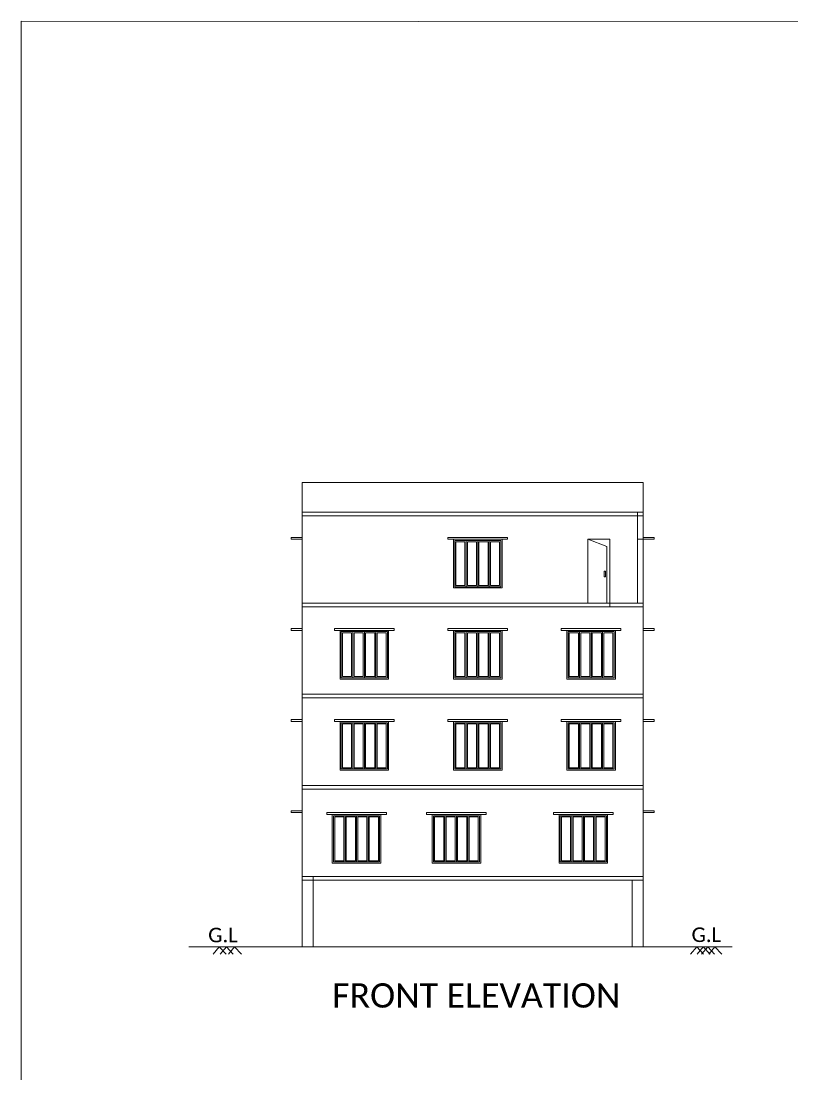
# Model space of a CAD drawing. Header units: metres. Extents: x -1560390 to -1560195, y 43232 to 43346.
# Drawn here: x -1560342.74 to -1560310.98, y 43302.71 to 43346.05 of the extents above; entities that cross this region are included whole.
import ezdxf

# ---------------------------------------------------------------- set-up
doc = ezdxf.new("R2010")
doc.units = ezdxf.units.M
doc.header["$LTSCALE"] = 750
doc.header["$MEASUREMENT"] = 0
doc.layers.get('0').update_dxf_attribs({"lineweight": 5})
doc.styles.get("Standard").update_dxf_attribs({"font": 'arial.ttf'})

msp = doc.modelspace()

# ---------------------------------------------------------------- linework, layer by layer
at = {"lineweight": 5}
for p, q in [((-1560331.1567, 43327.05589), (-1560317.11083, 43327.05589)), ((-1560331.1567, 43325.83589), (-1560317.11083, 43325.83589)), ((-1560331.1567, 43325.68589), (-1560317.11083, 43325.68589)), ((-1560331.1567, 43322.08589), (-1560317.11083, 43322.08589)), ((-1560331.1567, 43321.93589), (-1560317.11083, 43321.93589)), ((-1560331.1567, 43318.33589), (-1560317.11083, 43318.33589)), ((-1560331.1567, 43318.18589), (-1560317.11083, 43318.18589)), ((-1560331.1567, 43314.58589), (-1560317.11083, 43314.58589)), ((-1560331.1567, 43314.43589), (-1560317.11083, 43314.43589)), ((-1560331.1567, 43307.94589), (-1560331.1567, 43310.83589)), ((-1560331.1567, 43310.83589), (-1560322.55393, 43310.83589)), ((-1560331.1567, 43310.83589), (-1560322.55393, 43310.83589)), ((-1560331.1567, 43310.83589), (-1560322.55393, 43310.83589)), ((-1560322.55083, 43310.83589), (-1560317.11083, 43310.83589)), ((-1560331.1567, 43310.68589), (-1560323.55702, 43310.68589)), ((-1560331.1567, 43310.68589), (-1560323.12109, 43310.68589)), ((-1560323.12109, 43310.68589), (-1560317.11083, 43310.68589)), ((-1560319.22585, 43310.68589), (-1560317.11083, 43310.68589)), ((-1560331.1567, 43307.94589), (-1560335.8238, 43307.94589)), ((-1560331.1567, 43307.94589), (-1560313.44713, 43307.94589))]:
    msp.add_line(p, q, dxfattribs=at)
for p, q in [((-1560331.1567, 43325.83589), (-1560331.1567, 43327.05589)), ((-1560317.11083, 43325.83589), (-1560317.11083, 43327.05589)), ((-1560331.1567, 43322.08589), (-1560331.1567, 43325.83589)), ((-1560317.34083, 43322.08589), (-1560317.34083, 43325.83589)), ((-1560317.11083, 43322.08589), (-1560317.11083, 43325.83589)), ((-1560331.6067, 43324.71589), (-1560331.6067, 43324.79589)), ((-1560331.6067, 43324.79589), (-1560331.1567, 43324.79589)), ((-1560331.1567, 43324.71589), (-1560331.6067, 43324.71589)), ((-1560324.4017, 43324.66589), (-1560324.4017, 43322.76589)), ((-1560323.9267, 43324.66589), (-1560323.9267, 43322.76589)), ((-1560323.4517, 43324.66589), (-1560323.4517, 43322.76589)), ((-1560318.48324, 43324.71589), (-1560319.39324, 43324.71589)), ((-1560319.39324, 43324.71589), (-1560319.39324, 43322.08589)), ((-1560319.39324, 43324.71589), (-1560318.60574, 43324.42515)), ((-1560317.11083, 43324.71589), (-1560317.34083, 43324.71589)), ((-1560316.66083, 43324.79589), (-1560317.11083, 43324.79589)), ((-1560317.11083, 43324.71589), (-1560316.66083, 43324.71589)), ((-1560316.66083, 43324.71589), (-1560316.66083, 43324.79589)), ((-1560318.60574, 43324.42515), (-1560318.60574, 43322.08589)), ((-1560331.1567, 43318.33589), (-1560331.1567, 43322.08589)), ((-1560317.11083, 43318.33589), (-1560317.11083, 43322.08589)), ((-1560331.6067, 43320.96589), (-1560331.6067, 43321.04589)), ((-1560331.6067, 43321.04589), (-1560331.1567, 43321.04589)), ((-1560331.1567, 43320.96589), (-1560331.6067, 43320.96589)), ((-1560329.0717, 43320.91589), (-1560329.0717, 43319.01589)), ((-1560328.5967, 43320.91589), (-1560328.5967, 43319.01589)), ((-1560328.1217, 43320.91589), (-1560328.1217, 43319.01589)), ((-1560324.4017, 43320.91589), (-1560324.4017, 43319.01589)), ((-1560323.9267, 43320.91589), (-1560323.9267, 43319.01589)), ((-1560323.4517, 43320.91589), (-1560323.4517, 43319.01589)), ((-1560319.7317, 43320.91589), (-1560319.7317, 43319.01589)), ((-1560319.2567, 43320.91589), (-1560319.2567, 43319.01589)), ((-1560318.7817, 43320.91589), (-1560318.7817, 43319.01589)), ((-1560316.66083, 43321.04589), (-1560317.11083, 43321.04589)), ((-1560317.11083, 43320.96589), (-1560316.66083, 43320.96589)), ((-1560316.66083, 43320.96589), (-1560316.66083, 43321.04589)), ((-1560331.1567, 43314.58589), (-1560331.1567, 43318.33589)), ((-1560317.11083, 43314.58589), (-1560317.11083, 43318.33589)), ((-1560331.6067, 43317.21589), (-1560331.6067, 43317.29589)), ((-1560331.6067, 43317.29589), (-1560331.1567, 43317.29589)), ((-1560316.66083, 43317.29589), (-1560317.11083, 43317.29589)), ((-1560316.66083, 43317.21589), (-1560316.66083, 43317.29589)), ((-1560331.1567, 43317.21589), (-1560331.6067, 43317.21589)), ((-1560329.0717, 43317.16589), (-1560329.0717, 43315.26589)), ((-1560328.5967, 43317.16589), (-1560328.5967, 43315.26589)), ((-1560328.1217, 43317.16589), (-1560328.1217, 43315.26589)), ((-1560324.4017, 43317.16589), (-1560324.4017, 43315.26589)), ((-1560323.9267, 43317.16589), (-1560323.9267, 43315.26589)), ((-1560323.4517, 43317.16589), (-1560323.4517, 43315.26589)), ((-1560319.7317, 43317.16589), (-1560319.7317, 43315.26589)), ((-1560319.2567, 43317.16589), (-1560319.2567, 43315.26589)), ((-1560318.7817, 43317.16589), (-1560318.7817, 43315.26589)), ((-1560317.11083, 43317.21589), (-1560316.66083, 43317.21589)), ((-1560331.1567, 43310.83589), (-1560331.1567, 43314.58589)), ((-1560317.11083, 43310.83589), (-1560317.11083, 43314.58589)), ((-1560331.6067, 43313.46589), (-1560331.6067, 43313.54589)), ((-1560331.6067, 43313.54589), (-1560331.1567, 43313.54589)), ((-1560331.1567, 43313.46589), (-1560331.6067, 43313.46589)), ((-1560316.66083, 43313.54589), (-1560317.11083, 43313.54589)), ((-1560317.11083, 43313.46589), (-1560316.66083, 43313.46589)), ((-1560316.66083, 43313.46589), (-1560316.66083, 43313.54589)), ((-1560329.39182, 43313.33589), (-1560329.39182, 43311.43589)), ((-1560328.91682, 43313.33589), (-1560328.91682, 43311.43589)), ((-1560328.44182, 43313.33589), (-1560328.44182, 43311.43589)), ((-1560325.27833, 43313.33589), (-1560325.27833, 43311.43589)), ((-1560324.80333, 43313.33589), (-1560324.80333, 43311.43589)), ((-1560324.32833, 43313.33589), (-1560324.32833, 43311.43589)), ((-1560320.05182, 43313.33589), (-1560320.05182, 43311.43589)), ((-1560319.57682, 43313.33589), (-1560319.57682, 43311.43589)), ((-1560319.10182, 43313.33589), (-1560319.10182, 43311.43589)), ((-1560324.4793, 43310.83589), (-1560324.37856, 43310.83589)), ((-1560317.11083, 43310.83589), (-1560317.11083, 43307.94589)), ((-1560317.11083, 43307.94589), (-1560322.55083, 43307.94589))]:
    msp.add_line(p, q)
msp.add_lwpolyline([(-1560342.73649, 43346.05131), (-1560342.73649, 43243.88356), (-1560195.47173, 43243.75779), (-1560195.47173, 43345.92553)], close=True, dxfattribs=at)
for points in [[(-1560324.9267, 43324.71589), (-1560325.1567, 43324.71589), (-1560325.1567, 43324.79589), (-1560322.6967, 43324.79589), (-1560322.6967, 43324.71589), (-1560322.9267, 43324.71589)], [(-1560324.9267, 43324.71589), (-1560322.9267, 43324.71589), (-1560322.9267, 43322.71589), (-1560324.9267, 43322.71589), (-1560324.9267, 43324.71589)], [(-1560318.48324, 43324.71589), (-1560318.48324, 43321.93589)], [(-1560329.5967, 43320.96589), (-1560329.8267, 43320.96589), (-1560329.8267, 43321.04589), (-1560327.3667, 43321.04589), (-1560327.3667, 43320.96589), (-1560327.5967, 43320.96589)], [(-1560329.5967, 43320.96589), (-1560327.5967, 43320.96589), (-1560327.5967, 43318.96589), (-1560329.5967, 43318.96589), (-1560329.5967, 43320.96589)], [(-1560324.9267, 43320.96589), (-1560325.1567, 43320.96589), (-1560325.1567, 43321.04589), (-1560322.6967, 43321.04589), (-1560322.6967, 43320.96589), (-1560322.9267, 43320.96589)], [(-1560324.9267, 43320.96589), (-1560322.9267, 43320.96589), (-1560322.9267, 43318.96589), (-1560324.9267, 43318.96589), (-1560324.9267, 43320.96589)], [(-1560320.2567, 43320.96589), (-1560320.4867, 43320.96589), (-1560320.4867, 43321.04589), (-1560318.0267, 43321.04589), (-1560318.0267, 43320.96589), (-1560318.2567, 43320.96589)], [(-1560320.2567, 43320.96589), (-1560318.2567, 43320.96589), (-1560318.2567, 43318.96589), (-1560320.2567, 43318.96589), (-1560320.2567, 43320.96589)], [(-1560329.5967, 43317.21589), (-1560329.8267, 43317.21589), (-1560329.8267, 43317.29589), (-1560327.3667, 43317.29589), (-1560327.3667, 43317.21589), (-1560327.5967, 43317.21589)], [(-1560324.9267, 43317.21589), (-1560325.1567, 43317.21589), (-1560325.1567, 43317.29589), (-1560322.6967, 43317.29589), (-1560322.6967, 43317.21589), (-1560322.9267, 43317.21589)], [(-1560320.2567, 43317.21589), (-1560320.4867, 43317.21589), (-1560320.4867, 43317.29589), (-1560318.0267, 43317.29589), (-1560318.0267, 43317.21589), (-1560318.2567, 43317.21589)], [(-1560329.5967, 43317.21589), (-1560327.5967, 43317.21589), (-1560327.5967, 43315.21589), (-1560329.5967, 43315.21589), (-1560329.5967, 43317.21589)], [(-1560324.9267, 43317.21589), (-1560322.9267, 43317.21589), (-1560322.9267, 43315.21589), (-1560324.9267, 43315.21589), (-1560324.9267, 43317.21589)], [(-1560320.2567, 43317.21589), (-1560318.2567, 43317.21589), (-1560318.2567, 43315.21589), (-1560320.2567, 43315.21589), (-1560320.2567, 43317.21589)], [(-1560329.91682, 43313.38589), (-1560330.14682, 43313.38589), (-1560330.14682, 43313.46589), (-1560327.68682, 43313.46589), (-1560327.68682, 43313.38589), (-1560327.91682, 43313.38589)], [(-1560329.91682, 43313.38589), (-1560327.91682, 43313.38589), (-1560327.91682, 43311.38589), (-1560329.91682, 43311.38589), (-1560329.91682, 43313.38589)], [(-1560325.80333, 43313.38589), (-1560326.03333, 43313.38589), (-1560326.03333, 43313.46589), (-1560323.57333, 43313.46589), (-1560323.57333, 43313.38589), (-1560323.80333, 43313.38589)], [(-1560325.80333, 43313.38589), (-1560323.80333, 43313.38589), (-1560323.80333, 43311.38589), (-1560325.80333, 43311.38589), (-1560325.80333, 43313.38589)], [(-1560320.57682, 43313.38589), (-1560320.80682, 43313.38589), (-1560320.80682, 43313.46589), (-1560318.34682, 43313.46589), (-1560318.34682, 43313.38589), (-1560318.57682, 43313.38589)], [(-1560320.57682, 43313.38589), (-1560318.57682, 43313.38589), (-1560318.57682, 43311.38589), (-1560320.57682, 43311.38589), (-1560320.57682, 43313.38589)], [(-1560330.7067, 43307.94589), (-1560330.7067, 43310.83589)], [(-1560317.5626, 43307.94589), (-1560317.5626, 43310.68589)]]:
    msp.add_lwpolyline(points)
for points in [[(-1560324.8767, 43324.66589), (-1560322.9767, 43324.66589), (-1560322.9767, 43322.76589), (-1560324.8767, 43322.76589)], [(-1560324.8767, 43324.66589), (-1560322.9767, 43324.66589), (-1560322.9767, 43322.76589), (-1560324.8767, 43322.76589)], [(-1560324.4017, 43324.66589), (-1560324.8767, 43324.66589), (-1560324.8767, 43322.76589), (-1560324.4017, 43322.76589)], [(-1560324.4517, 43324.61589), (-1560324.8267, 43324.61589), (-1560324.8267, 43322.81589), (-1560324.4517, 43322.81589)], [(-1560323.9267, 43324.66589), (-1560324.4017, 43324.66589), (-1560324.4017, 43322.76589), (-1560323.9267, 43322.76589)], [(-1560323.9767, 43324.61589), (-1560324.3517, 43324.61589), (-1560324.3517, 43322.81589), (-1560323.9767, 43322.81589)], [(-1560323.4517, 43324.66589), (-1560323.9267, 43324.66589), (-1560323.9267, 43322.76589), (-1560323.4517, 43322.76589)], [(-1560323.5017, 43324.61589), (-1560323.8767, 43324.61589), (-1560323.8767, 43322.81589), (-1560323.5017, 43322.81589)], [(-1560322.9767, 43324.66589), (-1560323.4517, 43324.66589), (-1560323.4517, 43322.76589), (-1560322.9767, 43322.76589)], [(-1560323.0267, 43324.61589), (-1560323.4017, 43324.61589), (-1560323.4017, 43322.81589), (-1560323.0267, 43322.81589)], [(-1560318.71507, 43323.40321), (-1560318.66342, 43323.40321), (-1560318.66342, 43323.17091), (-1560318.71507, 43323.17091)], [(-1560329.5467, 43320.91589), (-1560327.6467, 43320.91589), (-1560327.6467, 43319.01589), (-1560329.5467, 43319.01589)], [(-1560329.5467, 43320.91589), (-1560327.6467, 43320.91589), (-1560327.6467, 43319.01589), (-1560329.5467, 43319.01589)], [(-1560329.0717, 43320.91589), (-1560329.5467, 43320.91589), (-1560329.5467, 43319.01589), (-1560329.0717, 43319.01589)], [(-1560329.1217, 43320.86589), (-1560329.4967, 43320.86589), (-1560329.4967, 43319.06589), (-1560329.1217, 43319.06589)], [(-1560328.5967, 43320.91589), (-1560329.0717, 43320.91589), (-1560329.0717, 43319.01589), (-1560328.5967, 43319.01589)], [(-1560328.6467, 43320.86589), (-1560329.0217, 43320.86589), (-1560329.0217, 43319.06589), (-1560328.6467, 43319.06589)], [(-1560328.1217, 43320.91589), (-1560328.5967, 43320.91589), (-1560328.5967, 43319.01589), (-1560328.1217, 43319.01589)], [(-1560328.1717, 43320.86589), (-1560328.5467, 43320.86589), (-1560328.5467, 43319.06589), (-1560328.1717, 43319.06589)], [(-1560327.6467, 43320.91589), (-1560328.1217, 43320.91589), (-1560328.1217, 43319.01589), (-1560327.6467, 43319.01589)], [(-1560327.6967, 43320.86589), (-1560328.0717, 43320.86589), (-1560328.0717, 43319.06589), (-1560327.6967, 43319.06589)], [(-1560324.8767, 43320.91589), (-1560322.9767, 43320.91589), (-1560322.9767, 43319.01589), (-1560324.8767, 43319.01589)], [(-1560324.8767, 43320.91589), (-1560322.9767, 43320.91589), (-1560322.9767, 43319.01589), (-1560324.8767, 43319.01589)], [(-1560324.4017, 43320.91589), (-1560324.8767, 43320.91589), (-1560324.8767, 43319.01589), (-1560324.4017, 43319.01589)], [(-1560324.4517, 43320.86589), (-1560324.8267, 43320.86589), (-1560324.8267, 43319.06589), (-1560324.4517, 43319.06589)], [(-1560323.9267, 43320.91589), (-1560324.4017, 43320.91589), (-1560324.4017, 43319.01589), (-1560323.9267, 43319.01589)], [(-1560323.9767, 43320.86589), (-1560324.3517, 43320.86589), (-1560324.3517, 43319.06589), (-1560323.9767, 43319.06589)], [(-1560323.4517, 43320.91589), (-1560323.9267, 43320.91589), (-1560323.9267, 43319.01589), (-1560323.4517, 43319.01589)], [(-1560323.5017, 43320.86589), (-1560323.8767, 43320.86589), (-1560323.8767, 43319.06589), (-1560323.5017, 43319.06589)], [(-1560322.9767, 43320.91589), (-1560323.4517, 43320.91589), (-1560323.4517, 43319.01589), (-1560322.9767, 43319.01589)], [(-1560323.0267, 43320.86589), (-1560323.4017, 43320.86589), (-1560323.4017, 43319.06589), (-1560323.0267, 43319.06589)], [(-1560320.2067, 43320.91589), (-1560318.3067, 43320.91589), (-1560318.3067, 43319.01589), (-1560320.2067, 43319.01589)], [(-1560320.2067, 43320.91589), (-1560318.3067, 43320.91589), (-1560318.3067, 43319.01589), (-1560320.2067, 43319.01589)], [(-1560319.7317, 43320.91589), (-1560320.2067, 43320.91589), (-1560320.2067, 43319.01589), (-1560319.7317, 43319.01589)], [(-1560319.7817, 43320.86589), (-1560320.1567, 43320.86589), (-1560320.1567, 43319.06589), (-1560319.7817, 43319.06589)], [(-1560319.2567, 43320.91589), (-1560319.7317, 43320.91589), (-1560319.7317, 43319.01589), (-1560319.2567, 43319.01589)], [(-1560319.3067, 43320.86589), (-1560319.6817, 43320.86589), (-1560319.6817, 43319.06589), (-1560319.3067, 43319.06589)], [(-1560318.7817, 43320.91589), (-1560319.2567, 43320.91589), (-1560319.2567, 43319.01589), (-1560318.7817, 43319.01589)], [(-1560318.8317, 43320.86589), (-1560319.2067, 43320.86589), (-1560319.2067, 43319.06589), (-1560318.8317, 43319.06589)], [(-1560318.3067, 43320.91589), (-1560318.7817, 43320.91589), (-1560318.7817, 43319.01589), (-1560318.3067, 43319.01589)], [(-1560318.3567, 43320.86589), (-1560318.7317, 43320.86589), (-1560318.7317, 43319.06589), (-1560318.3567, 43319.06589)], [(-1560329.5467, 43317.16589), (-1560327.6467, 43317.16589), (-1560327.6467, 43315.26589), (-1560329.5467, 43315.26589)], [(-1560329.5467, 43317.16589), (-1560327.6467, 43317.16589), (-1560327.6467, 43315.26589), (-1560329.5467, 43315.26589)], [(-1560329.0717, 43317.16589), (-1560329.5467, 43317.16589), (-1560329.5467, 43315.26589), (-1560329.0717, 43315.26589)], [(-1560329.1217, 43317.11589), (-1560329.4967, 43317.11589), (-1560329.4967, 43315.31589), (-1560329.1217, 43315.31589)], [(-1560328.5967, 43317.16589), (-1560329.0717, 43317.16589), (-1560329.0717, 43315.26589), (-1560328.5967, 43315.26589)], [(-1560328.6467, 43317.11589), (-1560329.0217, 43317.11589), (-1560329.0217, 43315.31589), (-1560328.6467, 43315.31589)], [(-1560328.1217, 43317.16589), (-1560328.5967, 43317.16589), (-1560328.5967, 43315.26589), (-1560328.1217, 43315.26589)], [(-1560328.1717, 43317.11589), (-1560328.5467, 43317.11589), (-1560328.5467, 43315.31589), (-1560328.1717, 43315.31589)], [(-1560327.6467, 43317.16589), (-1560328.1217, 43317.16589), (-1560328.1217, 43315.26589), (-1560327.6467, 43315.26589)], [(-1560327.6967, 43317.11589), (-1560328.0717, 43317.11589), (-1560328.0717, 43315.31589), (-1560327.6967, 43315.31589)], [(-1560324.8767, 43317.16589), (-1560322.9767, 43317.16589), (-1560322.9767, 43315.26589), (-1560324.8767, 43315.26589)], [(-1560324.8767, 43317.16589), (-1560322.9767, 43317.16589), (-1560322.9767, 43315.26589), (-1560324.8767, 43315.26589)], [(-1560324.4017, 43317.16589), (-1560324.8767, 43317.16589), (-1560324.8767, 43315.26589), (-1560324.4017, 43315.26589)], [(-1560324.4517, 43317.11589), (-1560324.8267, 43317.11589), (-1560324.8267, 43315.31589), (-1560324.4517, 43315.31589)], [(-1560323.9267, 43317.16589), (-1560324.4017, 43317.16589), (-1560324.4017, 43315.26589), (-1560323.9267, 43315.26589)], [(-1560323.9767, 43317.11589), (-1560324.3517, 43317.11589), (-1560324.3517, 43315.31589), (-1560323.9767, 43315.31589)], [(-1560323.4517, 43317.16589), (-1560323.9267, 43317.16589), (-1560323.9267, 43315.26589), (-1560323.4517, 43315.26589)], [(-1560323.5017, 43317.11589), (-1560323.8767, 43317.11589), (-1560323.8767, 43315.31589), (-1560323.5017, 43315.31589)], [(-1560322.9767, 43317.16589), (-1560323.4517, 43317.16589), (-1560323.4517, 43315.26589), (-1560322.9767, 43315.26589)], [(-1560323.0267, 43317.11589), (-1560323.4017, 43317.11589), (-1560323.4017, 43315.31589), (-1560323.0267, 43315.31589)], [(-1560320.2067, 43317.16589), (-1560318.3067, 43317.16589), (-1560318.3067, 43315.26589), (-1560320.2067, 43315.26589)], [(-1560320.2067, 43317.16589), (-1560318.3067, 43317.16589), (-1560318.3067, 43315.26589), (-1560320.2067, 43315.26589)], [(-1560319.7317, 43317.16589), (-1560320.2067, 43317.16589), (-1560320.2067, 43315.26589), (-1560319.7317, 43315.26589)], [(-1560319.7817, 43317.11589), (-1560320.1567, 43317.11589), (-1560320.1567, 43315.31589), (-1560319.7817, 43315.31589)], [(-1560319.2567, 43317.16589), (-1560319.7317, 43317.16589), (-1560319.7317, 43315.26589), (-1560319.2567, 43315.26589)], [(-1560319.3067, 43317.11589), (-1560319.6817, 43317.11589), (-1560319.6817, 43315.31589), (-1560319.3067, 43315.31589)], [(-1560318.7817, 43317.16589), (-1560319.2567, 43317.16589), (-1560319.2567, 43315.26589), (-1560318.7817, 43315.26589)], [(-1560318.8317, 43317.11589), (-1560319.2067, 43317.11589), (-1560319.2067, 43315.31589), (-1560318.8317, 43315.31589)], [(-1560318.3067, 43317.16589), (-1560318.7817, 43317.16589), (-1560318.7817, 43315.26589), (-1560318.3067, 43315.26589)], [(-1560318.3567, 43317.11589), (-1560318.7317, 43317.11589), (-1560318.7317, 43315.31589), (-1560318.3567, 43315.31589)], [(-1560329.86682, 43313.33589), (-1560327.96682, 43313.33589), (-1560327.96682, 43311.43589), (-1560329.86682, 43311.43589)], [(-1560329.86682, 43313.33589), (-1560327.96682, 43313.33589), (-1560327.96682, 43311.43589), (-1560329.86682, 43311.43589)], [(-1560329.39182, 43313.33589), (-1560329.86682, 43313.33589), (-1560329.86682, 43311.43589), (-1560329.39182, 43311.43589)], [(-1560329.44182, 43313.28589), (-1560329.81682, 43313.28589), (-1560329.81682, 43311.48589), (-1560329.44182, 43311.48589)], [(-1560328.91682, 43313.33589), (-1560329.39182, 43313.33589), (-1560329.39182, 43311.43589), (-1560328.91682, 43311.43589)], [(-1560328.96682, 43313.28589), (-1560329.34182, 43313.28589), (-1560329.34182, 43311.48589), (-1560328.96682, 43311.48589)], [(-1560328.44182, 43313.33589), (-1560328.91682, 43313.33589), (-1560328.91682, 43311.43589), (-1560328.44182, 43311.43589)], [(-1560328.49182, 43313.28589), (-1560328.86682, 43313.28589), (-1560328.86682, 43311.48589), (-1560328.49182, 43311.48589)], [(-1560327.96682, 43313.33589), (-1560328.44182, 43313.33589), (-1560328.44182, 43311.43589), (-1560327.96682, 43311.43589)], [(-1560328.01682, 43313.28589), (-1560328.39182, 43313.28589), (-1560328.39182, 43311.48589), (-1560328.01682, 43311.48589)], [(-1560325.75333, 43313.33589), (-1560323.85333, 43313.33589), (-1560323.85333, 43311.43589), (-1560325.75333, 43311.43589)], [(-1560325.75333, 43313.33589), (-1560323.85333, 43313.33589), (-1560323.85333, 43311.43589), (-1560325.75333, 43311.43589)], [(-1560325.27833, 43313.33589), (-1560325.75333, 43313.33589), (-1560325.75333, 43311.43589), (-1560325.27833, 43311.43589)], [(-1560325.32833, 43313.28589), (-1560325.70333, 43313.28589), (-1560325.70333, 43311.48589), (-1560325.32833, 43311.48589)], [(-1560324.80333, 43313.33589), (-1560325.27833, 43313.33589), (-1560325.27833, 43311.43589), (-1560324.80333, 43311.43589)], [(-1560324.85333, 43313.28589), (-1560325.22833, 43313.28589), (-1560325.22833, 43311.48589), (-1560324.85333, 43311.48589)], [(-1560324.32833, 43313.33589), (-1560324.80333, 43313.33589), (-1560324.80333, 43311.43589), (-1560324.32833, 43311.43589)], [(-1560324.37833, 43313.28589), (-1560324.75333, 43313.28589), (-1560324.75333, 43311.48589), (-1560324.37833, 43311.48589)], [(-1560323.85333, 43313.33589), (-1560324.32833, 43313.33589), (-1560324.32833, 43311.43589), (-1560323.85333, 43311.43589)], [(-1560323.90333, 43313.28589), (-1560324.27833, 43313.28589), (-1560324.27833, 43311.48589), (-1560323.90333, 43311.48589)], [(-1560320.52682, 43313.33589), (-1560318.62682, 43313.33589), (-1560318.62682, 43311.43589), (-1560320.52682, 43311.43589)], [(-1560320.52682, 43313.33589), (-1560318.62682, 43313.33589), (-1560318.62682, 43311.43589), (-1560320.52682, 43311.43589)], [(-1560320.05182, 43313.33589), (-1560320.52682, 43313.33589), (-1560320.52682, 43311.43589), (-1560320.05182, 43311.43589)], [(-1560320.10182, 43313.28589), (-1560320.47682, 43313.28589), (-1560320.47682, 43311.48589), (-1560320.10182, 43311.48589)], [(-1560319.57682, 43313.33589), (-1560320.05182, 43313.33589), (-1560320.05182, 43311.43589), (-1560319.57682, 43311.43589)], [(-1560319.62682, 43313.28589), (-1560320.00182, 43313.28589), (-1560320.00182, 43311.48589), (-1560319.62682, 43311.48589)], [(-1560319.10182, 43313.33589), (-1560319.57682, 43313.33589), (-1560319.57682, 43311.43589), (-1560319.10182, 43311.43589)], [(-1560319.15182, 43313.28589), (-1560319.52682, 43313.28589), (-1560319.52682, 43311.48589), (-1560319.15182, 43311.48589)], [(-1560318.62682, 43313.33589), (-1560319.10182, 43313.33589), (-1560319.10182, 43311.43589), (-1560318.62682, 43311.43589)], [(-1560318.67682, 43313.28589), (-1560319.05182, 43313.28589), (-1560319.05182, 43311.48589), (-1560318.67682, 43311.48589)]]:
    msp.add_lwpolyline(points, close=True)
for points in [[(-1560334.82405, 43307.63537), (-1560334.57058, 43307.94589), (-1560334.29002, 43307.63537)], [(-1560334.53143, 43307.63537), (-1560334.27796, 43307.94589), (-1560333.9974, 43307.63537)], [(-1560334.19492, 43307.63537), (-1560333.94144, 43307.94589), (-1560333.66089, 43307.63537)], [(-1560315.15739, 43307.63537), (-1560314.90392, 43307.94589), (-1560314.62336, 43307.63537)], [(-1560314.89403, 43307.63537), (-1560314.64056, 43307.94589), (-1560314.36, 43307.63537)], [(-1560314.70383, 43307.63537), (-1560314.45036, 43307.94589), (-1560314.1698, 43307.63537)], [(-1560314.41121, 43307.63537), (-1560314.15774, 43307.94589), (-1560313.87718, 43307.63537)]]:
    msp.add_lwpolyline(points, dxfattribs=at)

# ---------------------------------------------------------------- texts
at = {"lineweight": 5, "attachment_point": 1}
for s, insert, char_height, width in [('\\A1;{\\fCalibri|b0|i0|c0|p34;\\C256;G.L}', (-1560335.02851, 43308.72633), 0.6, 13.7990171), ('\\A1;{\\fCalibri|b0|i0|c0|p34;\\C256;G.L}', (-1560315.1203, 43308.73861), 0.6, 13.7990171), ('\\A1;{\\fCalibri|b0|i0|c0|p34;\\C256;FRONT ELEVATION}', (-1560329.92165, 43306.43982), 1, 28.0102954)]:
    msp.add_mtext(s, dxfattribs=dict(at, insert=insert, char_height=char_height, width=width))

doc.saveas('drawing.dxf')
